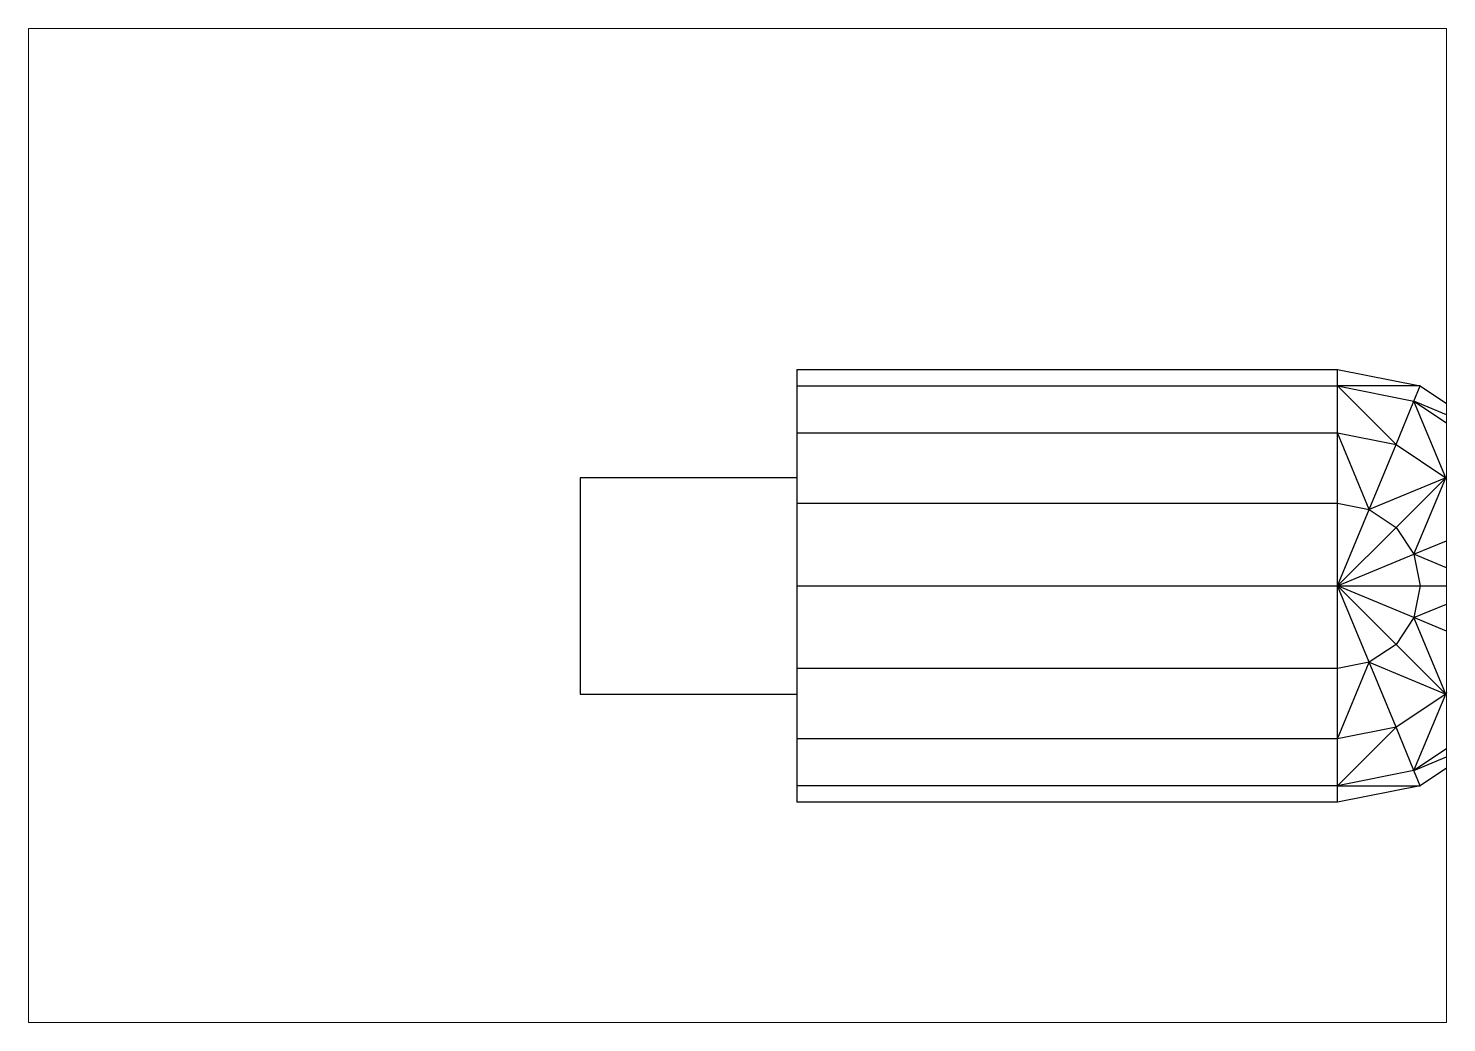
# Paper-space layout 'Layout1' of a CAD drawing. Header units: metres. Extents: x 29 to 262, y 20 to 184.
# The model-space entities are those that its viewports show. They can reach past a viewport. Long polylines and large blocks are cut down to what shows.
import ezdxf

# ---------------------------------------------------------------- set-up
doc = ezdxf.new("R2010")
doc.units = ezdxf.units.M
doc.layers.get('0').update_dxf_attribs({"linetype": 'CONTINUOUS'})

msp = doc.modelspace()

# ---------------------------------------------------------------- linework, layer by layer
at = {"color": 7}
for p, q in [((0, 20), (50, 20)), ((0, 20), (0, 18.48)), ((50, 20), (57.65, 18.48)), ((50, 18.48), (50, 20)), ((0, 18.48), (50, 18.48)), ((0, 18.48), (0, 14.14)), ((50, 18.48), (57.07, 17.07)), ((57.65, 18.48), (50, 18.48)), ((50, 14.14), (50, 18.48)), ((55.41, 13.07), (50, 18.48)), ((57.07, 17.07), (57.65, 18.48)), ((57.65, 18.48), (64.14, 14.14)), ((55.41, 13.07), (57.07, 17.07)), ((57.07, 17.07), (63.07, 13.07)), ((64.14, 14.14), (57.07, 17.07)), ((60, 10), (57.07, 17.07)), ((0, 14.14), (50, 14.14)), ((0, 14.14), (0, 10)), ((50, 14.14), (55.41, 13.07)), ((50, 7.65), (50, 14.14)), ((52.93, 7.07), (50, 14.14)), ((52.93, 7.07), (55.41, 13.07)), ((55.41, 13.07), (60, 10)), ((60, 10), (63.07, 13.07)), ((-20, 10), (-20, -10)), ((0, 10), (-20, 10)), ((0, 10), (0, 7.65)), ((60, 10), (52.93, 7.07)), ((55.41, 5.41), (60, 10)), ((57.07, 2.93), (60, 10)), ((60, 10), (63.07, 5.41)), ((67.07, 7.07), (60, 10)), ((0, 7.65), (50, 7.65)), ((0, 7.65), (0, 0)), ((50, 7.65), (52.93, 7.07)), ((50, 0), (50, 7.65)), ((50, 0), (52.93, 7.07)), ((52.93, 7.07), (55.41, 5.41)), ((50, 0), (55.41, 5.41)), ((55.41, 5.41), (57.07, 2.93)), ((57.07, 2.93), (63.07, 5.41)), ((50, 0), (57.07, 2.93)), ((57.07, 2.93), (57.65, 0)), ((64.14, 0), (57.07, 2.93)), ((0, 0), (50, 0)), ((0, 0), (0, -7.65)), ((50, -7.65), (50, 0)), ((52.93, -7.07), (50, 0)), ((55.41, -5.41), (50, 0)), ((57.07, -2.93), (50, 0)), ((50, 0), (57.65, 0)), ((57.65, 0), (57.07, -2.93)), ((57.07, -2.93), (64.14, 0)), ((57.65, 0), (64.14, 0)), ((57.07, -2.93), (55.41, -5.41)), ((60, -10), (57.07, -2.93)), ((63.07, -5.41), (57.07, -2.93)), ((55.41, -5.41), (52.93, -7.07)), ((60, -10), (55.41, -5.41)), ((63.07, -5.41), (60, -10)), ((50, -7.65), (0, -7.65)), ((0, -7.65), (0, -10)), ((52.93, -7.07), (50, -7.65)), ((50, -14.14), (52.93, -7.07)), ((50, -14.14), (50, -7.65)), ((55.41, -13.07), (52.93, -7.07)), ((52.93, -7.07), (60, -10)), ((60, -10), (67.07, -7.07)), ((-20, -10), (0, -10)), ((0, -10), (0, -14.14)), ((60, -10), (55.41, -13.07)), ((57.07, -17.07), (60, -10)), ((63.07, -13.07), (60, -10)), ((55.41, -13.07), (50, -14.14)), ((50, -18.48), (55.41, -13.07)), ((57.07, -17.07), (55.41, -13.07)), ((63.07, -13.07), (57.07, -17.07)), ((50, -14.14), (0, -14.14)), ((0, -14.14), (0, -18.48)), ((50, -18.48), (50, -14.14)), ((57.07, -17.07), (64.14, -14.14)), ((64.14, -14.14), (57.65, -18.48)), ((57.07, -17.07), (50, -18.48)), ((57.65, -18.48), (57.07, -17.07)), ((50, -18.48), (0, -18.48)), ((0, -18.48), (0, -20)), ((57.65, -18.48), (50, -20)), ((50, -20), (50, -18.48)), ((50, -18.48), (57.65, -18.48)), ((50, -20), (0, -20))]:
    msp.add_line(p, q, dxfattribs=at)

psp = doc.layouts.get("Layout1")

# ---------------------------------------------------------------- viewports
at = {"layer": '0'}
psp.add_viewport(center=(145.54, 102.04), size=(232.86, 163.264), view_center_point=(-5.47, 5.58), view_height=91.9286, dxfattribs=at)

doc.saveas('drawing.dxf')
